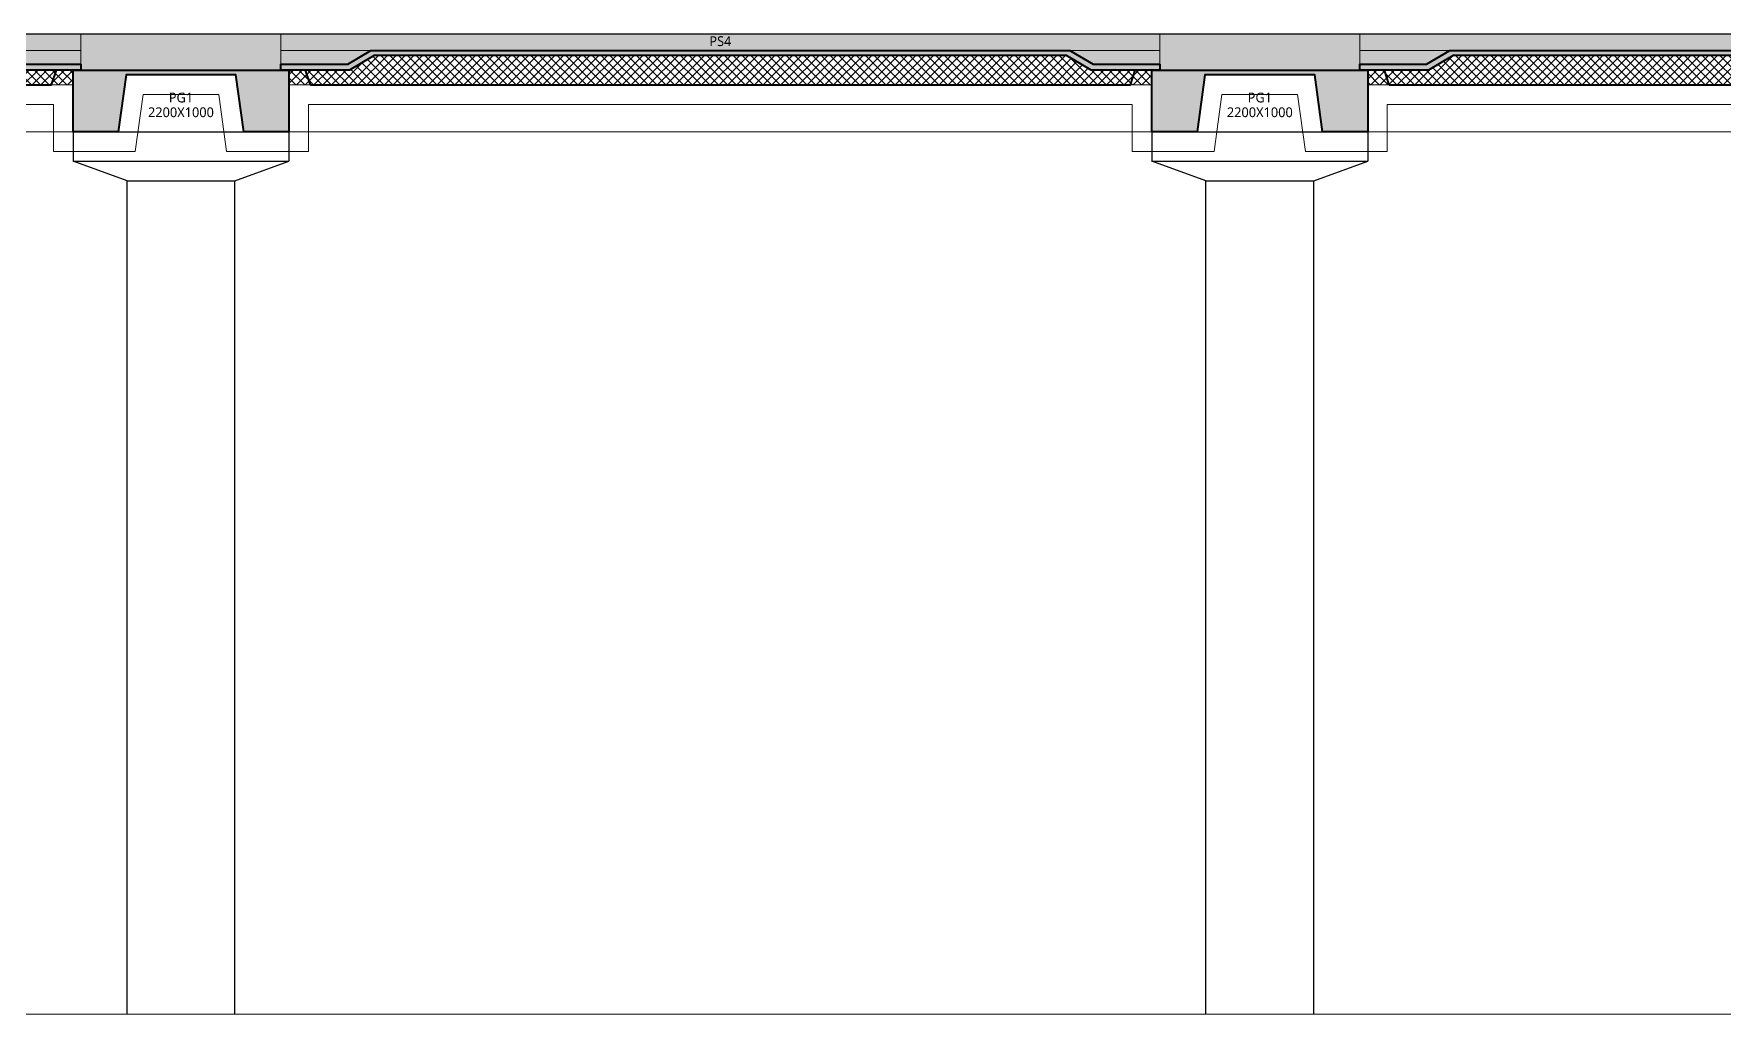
# Model space of a CAD drawing. Header units: millimetres. Extents: x 0 to 420000, y 0 to 297000.
# Drawn here: x 242513 to 259738, y 178500 to 188500 of the extents above; entities that cross this region are included whole.
import ezdxf
from ezdxf.enums import TextEntityAlignment as Align

# ---------------------------------------------------------------- set-up
doc = ezdxf.new("R2010")
doc.units = ezdxf.units.MM
doc.linetypes.add('CEN', pattern=[62, 60, -1, 0, -1])
for name, color, linetype, lineweight in [('A-AXIS-LINE', 1, 'CEN', 15), ('A-CONC-LIN1', 2, 'Continuous', 40), ('A-CONC-LIN2', 7, 'Continuous', 25), ('A-ELEV-LIN2', 7, 'Continuous', 25), ('A-XXXX-INSL1', 15, 'Continuous', 18), ('A-XXXX-INSL2', 8, 'Continuous', 18)]:
    doc.layers.add(name, color=color, linetype=linetype, lineweight=lineweight)
doc.layers.add('A-CONC-SOLD', color=253, linetype='CEN')
doc.layers.add('A-XXXX-NPLT', color=144, linetype='Continuous', lineweight=15, plot=False)
doc.styles.add('맑은고딕', font='')
doc.styles.get('맑은고딕').set_extended_font_data('Malgun Gothic')

# ---------------------------------------------------------------- blocks, each defined once
blk = doc.blocks.new('PG1')
at = {"layer": 'A-CONC-SOLD'}
h = blk.add_hatch(color=256, dxfattribs=at)
h.dxf.hatch_style = 1
h.paths.add_polyline_path([(4800581, -237069), (4800581, -237439), (4802621, -237439), (4802621, -237069)])
h = blk.add_hatch(color=256, dxfattribs=at)
h.dxf.hatch_style = 1
h.paths.add_polyline_path([(4800501, -238069), (4800501, -237439), (4802701, -237439), (4802701, -238069), (4802241, -238069), (4802161, -237489), (4801041, -237489), (4800961, -238069)])
at = {"layer": 'A-CONC-LIN1'}
blk.add_lwpolyline([(4800501, -238069), (4800501, -237439), (4802701, -237439), (4802701, -238069), (4802241, -238069), (4802161, -237489), (4801041, -237489), (4800961, -238069), (4800501, -238069)], dxfattribs=at)
at = {"layer": 'A-CONC-LIN2'}
blk.add_line((4800581, -237069), (4802621, -237069), dxfattribs=at)
at = {"layer": 'A-XXXX-NPLT'}
blk.add_lwpolyline([(4802701, -238069), (4800501, -238069), (4800501, -237439), (4800581, -237439), (4800581, -237069), (4802621, -237069), (4802621, -237439), (4802701, -237439)], close=True, dxfattribs=at)
at = {"layer": 'A-XXXX-NPLT', "style": '맑은고딕'}
for s, p in [('PG1', (4801601, -237719)), ('2200X1000', (4801601, -237869))]:
    blk.add_text(s, height=100, dxfattribs=at).set_placement(p, align=Align.MIDDLE)
blk = doc.blocks.new('PS4(횡)')
at = {"layer": 'A-CONC-SOLD'}
h = blk.add_hatch(color=256, dxfattribs=at)
h.dxf.hatch_style = 1
h.paths.add_polyline_path([(1020, -310), (1020, 0), (9980, 0), (9980, -310), (9300, -310), (9063, -170), (1937, -170), (1700, -310)])
h = blk.add_hatch(color=256, dxfattribs=at)
h.dxf.hatch_style = 1
h.paths.add_polyline_path([(9980, -310), (9980, -370), (9280, -370), (9030, -220), (1970, -220), (1720, -370), (1020, -370), (1020, -310), (1700, -310), (1937, -170), (9063, -170), (9300, -310)])
at = {"layer": 'A-XXXX-INSL2'}
h = blk.add_hatch(dxfattribs=at)
h.set_pattern_fill('ANSI37', color=256, scale=20)
h.set_pattern_definition([(45, (-244012.5, -188520), (-44.90128, 44.90128), []), (135, (-244012.5, -188520), (-44.90128, -44.90128), [])])
h.paths.add_polyline_path([(1100, -520), (9900, -520), (9900, -370), (9280, -370), (9030, -220), (1970, -220), (1720, -370), (1100, -370)])
at = {"layer": 'A-CONC-LIN1', "color": 2}
for p, q in [((1320, -520), (1270, -370)), ((9680, -520), (9730, -370)), ((1320, -520), (9680, -520))]:
    blk.add_line(p, q, dxfattribs=at)
blk.add_lwpolyline([(9980, -310), (9980, -370), (9280, -370), (9030, -220), (1970, -220), (1720, -370), (1020, -370), (1020, -310), (1700, -310), (1937, -170), (9063, -170), (9300, -310)], close=True, dxfattribs=at)
at = {"layer": 'A-CONC-LIN2'}
blk.add_line((1020, 0), (9980, 0), dxfattribs=at)
at = {"layer": 'A-XXXX-INSL2'}
for p, q in [((1320, -520), (1100, -520)), ((9680, -520), (9900, -520))]:
    blk.add_line(p, q, dxfattribs=at)
at = {"layer": 'A-XXXX-NPLT'}
for p, q in [((1937, -170), (1020, -170)), ((9063, -170), (9980, -170))]:
    blk.add_line(p, q, dxfattribs=at)
at = {"layer": 'A-XXXX-NPLT', "style": '맑은고딕'}
blk.add_text('PS4', height=100, dxfattribs=at).set_placement((5500, -75), align=Align.MIDDLE)
blk = doc.blocks.new('3층(횡)')
at = {"layer": 'A-ELEV-LIN2'}
for p, q in [((4844501, -238069), (4846701, -238069)), ((4844501, -238069), (4844501, -238369)), ((4846701, -238069), (4846701, -238369)), ((4855501, -238069), (4857701, -238069)), ((4855501, -238069), (4855501, -238369)), ((4857701, -238069), (4857701, -238369)), ((4844501, -238369), (4846701, -238369)), ((4845051, -238569), (4844501, -238369)), ((4846151, -238569), (4846701, -238369)), ((4855501, -238369), (4857701, -238369)), ((4856051, -238569), (4855501, -238369)), ((4857151, -238569), (4857701, -238369)), ((4845051, -238569), (4846151, -238569)), ((4845051, -247069), (4845051, -238569)), ((4846151, -247069), (4846151, -238569)), ((4856051, -238569), (4857151, -238569)), ((4856051, -247069), (4856051, -238569)), ((4857151, -247069), (4857151, -238569))]:
    blk.add_line(p, q, dxfattribs=at)
for p in [(4834601, -237069), (4845601, -237069), (4856601, -237069)]:
    blk.add_blockref('PS4(횡)', p)
at = {"layer": 'A-CONC-LIN1'}
for p in [(44000, 0), (55000, 0)]:
    blk.add_blockref('PG1', p, dxfattribs=at)
blk = doc.blocks.new('axis(220316)')
at = {"layer": 'A-AXIS-LINE', "ltscale": 1000}
for p, q in [((4631788.1, -412118.7), (4955413.1, -412118.7)), ((4631788.1, -421118.7), (4955413.1, -421118.7))]:
    blk.add_line(p, q, dxfattribs=at)

msp = doc.modelspace()

# ---------------------------------------------------------------- linework, layer by layer
at = {"layer": 'A-XXXX-INSL1'}
msp.add_lwpolyline([(234312.5, 187780), (242712.5, 187780), (242712.5, 187300), (243546.8, 187300), (243626.8, 187880), (244398.2, 187880), (244478.2, 187300), (245312.5, 187300), (245312.5, 187780), (253712.5, 187780), (253712.5, 187300), (254546.8, 187300), (254626.8, 187880), (255398.2, 187880), (255478.2, 187300), (256312.5, 187300), (256312.5, 187780), (264712.5, 187780)], dxfattribs=at)

# ---------------------------------------------------------------- block references
at = {"layer": 'A-AXIS-LINE'}
msp.add_blockref('axis(220316)', (-4581588.1, 599618.7), dxfattribs=at)
at = {"layer": 'A-CONC-LIN1'}
msp.add_blockref('3층(횡)', (-4601588.1, 425568.7), dxfattribs=at)

doc.saveas('drawing.dxf')
